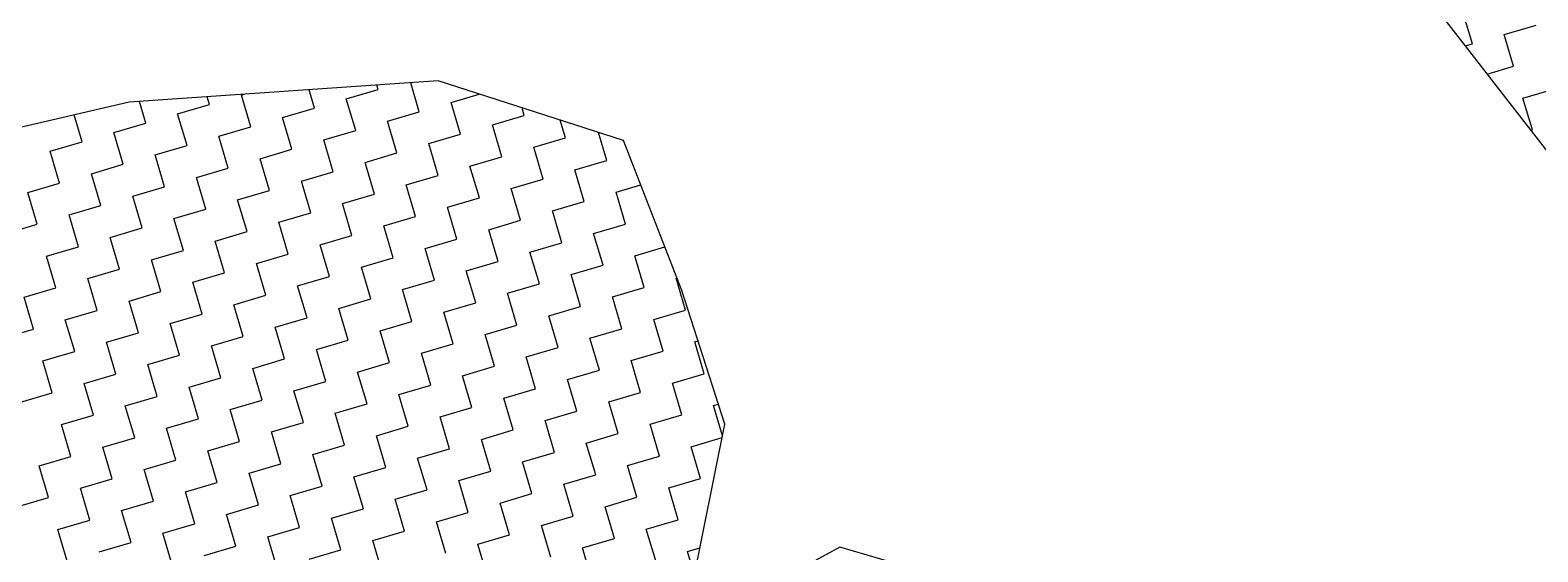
# Model space of a CAD drawing. Header units: metres. Extents: x 283645 to 285797, y 2017393 to 2020400.
# Drawn here: x 284342.3 to 284637.4, y 2017928.9 to 2018031.1 of the extents above; entities that cross this region are included whole.
import ezdxf

# ---------------------------------------------------------------- set-up
doc = ezdxf.new("R2010")
doc.units = ezdxf.units.M
doc.layers.add('POLY_HATCH', color=12, linetype='Continuous')

msp = doc.modelspace()

# ---------------------------------------------------------------- linework, layer by layer
at = {"layer": 'POLY_HATCH'}
for p, q in [((284610.67, 2018044.15), (284640.2, 2018006.08)), ((284422.17, 2018021.12), (284361.67, 2018017)), ((284458.43, 2018009.47), (284422.17, 2018021.12)), ((284361.67, 2018017), (284338.16, 2018011.46)), ((284469.9, 2017980.04), (284458.43, 2018009.47)), ((284478.3, 2017953.89), (284469.9, 2017980.04)), ((284470.07, 2017913.07), (284478.3, 2017953.89)), ((284500.77, 2017929.8), (284470.07, 2017913.07)), ((284522.17, 2017923.54), (284500.77, 2017929.8))]:
    msp.add_line(p, q, dxfattribs=at)
at = {"layer": 'POLY_HATCH', "linetype": 'Continuous'}
for p, q in [((284624.6, 2018028.4), (284622.76, 2018034.63)), ((284630.84, 2018030.24), (284637.07, 2018032.07)), ((284632.67, 2018024), (284630.84, 2018030.24)), ((284623.21, 2018027.99), (284624.6, 2018028.4)), ((284627.49, 2018022.48), (284632.67, 2018024)), ((284418.49, 2018015.09), (284416.82, 2018020.75)), ((284377.42, 2018016.53), (284376.97, 2018018.04)), ((284383.65, 2018018.37), (284384.2, 2018018.53)), ((284385.49, 2018012.13), (284383.65, 2018018.37)), ((284397.95, 2018015.81), (284396.9, 2018019.4)), ((284404.19, 2018017.65), (284410.42, 2018019.48)), ((284406.03, 2018011.41), (284404.19, 2018017.65)), ((284410.42, 2018019.48), (284410.18, 2018020.3)), ((284424.73, 2018016.92), (284430.2, 2018018.54)), ((284634.51, 2018017.77), (284640.74, 2018019.61)), ((284636.35, 2018011.54), (284634.51, 2018017.77)), ((284364.95, 2018012.86), (284363.69, 2018017.13)), ((284371.18, 2018014.69), (284377.42, 2018016.53)), ((284373.02, 2018008.46), (284371.18, 2018014.69)), ((284391.72, 2018013.97), (284397.95, 2018015.81)), ((284412.26, 2018013.25), (284418.49, 2018015.09)), ((284426.56, 2018010.69), (284424.73, 2018016.92)), ((284439.03, 2018014.36), (284438.6, 2018015.84)), ((284352.48, 2018009.18), (284350.92, 2018014.47)), ((284358.71, 2018011.02), (284364.95, 2018012.86)), ((284379.25, 2018010.3), (284385.49, 2018012.13)), ((284393.56, 2018007.74), (284391.72, 2018013.97)), ((284414.1, 2018007.02), (284412.26, 2018013.25)), ((284432.8, 2018012.53), (284439.03, 2018014.36)), ((284434.64, 2018006.29), (284432.8, 2018012.53)), ((284447.1, 2018009.97), (284446.08, 2018013.43)), ((284346.25, 2018007.35), (284352.48, 2018009.18)), ((284360.55, 2018004.79), (284358.71, 2018011.02)), ((284381.09, 2018004.06), (284379.25, 2018010.3)), ((284399.79, 2018009.58), (284406.03, 2018011.41)), ((284401.63, 2018003.34), (284399.79, 2018009.58)), ((284420.33, 2018008.85), (284426.56, 2018010.69)), ((284422.17, 2018002.62), (284420.33, 2018008.85)), ((284440.87, 2018008.13), (284447.1, 2018009.97)), ((284455.17, 2018005.57), (284453.57, 2018011.03)), ((284636.04, 2018011.45), (284636.35, 2018011.54)), ((284348.08, 2018001.11), (284346.25, 2018007.35)), ((284366.79, 2018006.62), (284373.02, 2018008.46)), ((284368.62, 2018000.39), (284366.79, 2018006.62)), ((284387.32, 2018005.9), (284393.56, 2018007.74)), ((284389.16, 2017999.67), (284387.32, 2018005.9)), ((284407.86, 2018005.18), (284414.1, 2018007.02)), ((284428.4, 2018004.46), (284434.64, 2018006.29)), ((284442.71, 2018001.9), (284440.87, 2018008.13)), ((284354.32, 2018002.95), (284360.55, 2018004.79)), ((284356.16, 2017996.72), (284354.32, 2018002.95)), ((284374.86, 2018002.23), (284381.09, 2018004.06)), ((284395.4, 2018001.5), (284401.63, 2018003.34)), ((284409.7, 2017998.94), (284407.86, 2018005.18)), ((284430.24, 2017998.22), (284428.4, 2018004.46)), ((284448.94, 2018003.73), (284455.17, 2018005.57)), ((284450.78, 2017997.5), (284448.94, 2018003.73)), ((284341.85, 2017999.28), (284348.08, 2018001.11)), ((284362.39, 2017998.55), (284368.62, 2018000.39)), ((284376.69, 2017995.99), (284374.86, 2018002.23)), ((284397.23, 2017995.27), (284395.4, 2018001.5)), ((284415.93, 2018000.78), (284422.17, 2018002.62)), ((284417.77, 2017994.55), (284415.93, 2018000.78)), ((284436.47, 2018000.06), (284442.71, 2018001.9)), ((284438.31, 2017993.83), (284436.47, 2018000.06)), ((284457.01, 2017999.34), (284461.82, 2018000.76)), ((284343.69, 2017993.04), (284341.85, 2017999.28)), ((284364.23, 2017992.32), (284362.39, 2017998.55)), ((284382.93, 2017997.83), (284389.16, 2017999.67)), ((284384.76, 2017991.6), (284382.93, 2017997.83)), ((284403.47, 2017997.11), (284409.7, 2017998.94)), ((284405.3, 2017990.87), (284403.47, 2017997.11)), ((284424, 2017996.39), (284430.24, 2017998.22)), ((284444.54, 2017995.66), (284450.78, 2017997.5)), ((284458.85, 2017993.1), (284457.01, 2017999.34)), ((284349.92, 2017994.88), (284356.16, 2017996.72)), ((284351.76, 2017988.64), (284349.92, 2017994.88)), ((284370.46, 2017994.16), (284376.69, 2017995.99)), ((284372.3, 2017987.92), (284370.46, 2017994.16)), ((284391, 2017993.43), (284397.23, 2017995.27)), ((284411.54, 2017992.71), (284417.77, 2017994.55)), ((284425.84, 2017990.15), (284424, 2017996.39)), ((284446.38, 2017989.43), (284444.54, 2017995.66)), ((284337.45, 2017991.2), (284343.69, 2017993.04)), ((284357.99, 2017990.48), (284364.23, 2017992.32)), ((284378.53, 2017989.76), (284384.76, 2017991.6)), ((284392.84, 2017987.2), (284391, 2017993.43)), ((284413.37, 2017986.48), (284411.54, 2017992.71)), ((284432.08, 2017991.99), (284438.31, 2017993.83)), ((284433.91, 2017985.75), (284432.08, 2017991.99)), ((284452.61, 2017991.27), (284458.85, 2017993.1)), ((284454.45, 2017985.03), (284452.61, 2017991.27)), ((284345.52, 2017986.81), (284351.76, 2017988.64)), ((284359.83, 2017984.25), (284357.99, 2017990.48)), ((284380.37, 2017983.53), (284378.53, 2017989.76)), ((284399.07, 2017989.04), (284405.3, 2017990.87)), ((284400.91, 2017982.8), (284399.07, 2017989.04)), ((284419.61, 2017988.31), (284425.84, 2017990.15)), ((284421.45, 2017982.08), (284419.61, 2017988.31)), ((284440.15, 2017987.59), (284446.38, 2017989.43)), ((284460.69, 2017986.87), (284466.56, 2017988.6)), ((284347.36, 2017980.57), (284345.52, 2017986.81)), ((284366.06, 2017986.09), (284372.3, 2017987.92)), ((284367.9, 2017979.85), (284366.06, 2017986.09)), ((284386.6, 2017985.36), (284392.84, 2017987.2)), ((284388.44, 2017979.13), (284386.6, 2017985.36)), ((284407.14, 2017984.64), (284413.37, 2017986.48)), ((284427.68, 2017983.92), (284433.91, 2017985.75)), ((284441.98, 2017981.36), (284440.15, 2017987.59)), ((284462.52, 2017980.64), (284460.69, 2017986.87)), ((284353.6, 2017982.41), (284359.83, 2017984.25)), ((284355.43, 2017976.18), (284353.6, 2017982.41)), ((284374.13, 2017981.69), (284380.37, 2017983.53)), ((284394.67, 2017980.97), (284400.91, 2017982.8)), ((284408.98, 2017978.41), (284407.14, 2017984.64)), ((284429.52, 2017977.68), (284427.68, 2017983.92)), ((284448.22, 2017983.19), (284454.45, 2017985.03)), ((284450.05, 2017976.96), (284448.22, 2017983.19)), ((284468.76, 2017982.47), (284468.93, 2017982.52)), ((284470.59, 2017976.24), (284468.76, 2017982.47)), ((284341.13, 2017978.74), (284347.36, 2017980.57)), ((284361.67, 2017978.01), (284367.9, 2017979.85)), ((284375.97, 2017975.45), (284374.13, 2017981.69)), ((284396.51, 2017974.73), (284394.67, 2017980.97)), ((284415.21, 2017980.24), (284421.45, 2017982.08)), ((284417.05, 2017974.01), (284415.21, 2017980.24)), ((284435.75, 2017979.52), (284441.98, 2017981.36)), ((284437.59, 2017973.29), (284435.75, 2017979.52)), ((284456.29, 2017978.8), (284462.52, 2017980.64)), ((284342.96, 2017972.5), (284341.13, 2017978.74)), ((284363.5, 2017971.78), (284361.67, 2017978.01)), ((284382.21, 2017977.29), (284388.44, 2017979.13)), ((284384.04, 2017971.06), (284382.21, 2017977.29)), ((284402.74, 2017976.57), (284408.98, 2017978.41)), ((284404.58, 2017970.34), (284402.74, 2017976.57)), ((284423.28, 2017975.85), (284429.52, 2017977.68)), ((284443.82, 2017975.12), (284450.05, 2017976.96)), ((284458.13, 2017972.56), (284456.29, 2017978.8)), ((284464.36, 2017974.4), (284470.59, 2017976.24)), ((284349.2, 2017974.34), (284355.43, 2017976.18)), ((284351.04, 2017968.11), (284349.2, 2017974.34)), ((284369.74, 2017973.62), (284375.97, 2017975.45)), ((284371.57, 2017967.38), (284369.74, 2017973.62)), ((284390.28, 2017972.89), (284396.51, 2017974.73)), ((284410.81, 2017972.17), (284417.05, 2017974.01)), ((284425.12, 2017969.61), (284423.28, 2017975.85)), ((284431.35, 2017971.45), (284437.59, 2017973.29)), ((284445.66, 2017968.89), (284443.82, 2017975.12)), ((284466.2, 2017968.17), (284464.36, 2017974.4)), ((284336.73, 2017970.67), (284342.96, 2017972.5)), ((284357.27, 2017969.94), (284363.5, 2017971.78)), ((284377.81, 2017969.22), (284384.04, 2017971.06)), ((284392.11, 2017966.66), (284390.28, 2017972.89)), ((284398.35, 2017968.5), (284404.58, 2017970.34)), ((284412.65, 2017965.94), (284410.81, 2017972.17)), ((284433.19, 2017965.22), (284431.35, 2017971.45)), ((284451.89, 2017970.73), (284458.13, 2017972.56)), ((284453.73, 2017964.49), (284451.89, 2017970.73)), ((284344.8, 2017966.27), (284351.04, 2017968.11)), ((284359.11, 2017963.71), (284357.27, 2017969.94)), ((284365.34, 2017965.55), (284371.57, 2017967.38)), ((284379.65, 2017962.99), (284377.81, 2017969.22)), ((284400.18, 2017962.26), (284398.35, 2017968.5)), ((284418.89, 2017967.78), (284425.12, 2017969.61)), ((284420.72, 2017961.54), (284418.89, 2017967.78)), ((284439.42, 2017967.05), (284445.66, 2017968.89)), ((284459.96, 2017966.33), (284466.2, 2017968.17)), ((284472.43, 2017970), (284473.06, 2017970.19)), ((284474.27, 2017963.77), (284472.43, 2017970)), ((284346.64, 2017960.04), (284344.8, 2017966.27)), ((284367.18, 2017959.31), (284365.34, 2017965.55)), ((284385.88, 2017964.82), (284392.11, 2017966.66)), ((284387.72, 2017958.59), (284385.88, 2017964.82)), ((284406.42, 2017964.1), (284412.65, 2017965.94)), ((284426.96, 2017963.38), (284433.19, 2017965.22)), ((284441.26, 2017960.82), (284439.42, 2017967.05)), ((284447.49, 2017962.66), (284453.73, 2017964.49)), ((284461.8, 2017960.1), (284459.96, 2017966.33)), ((284352.87, 2017961.87), (284359.11, 2017963.71)), ((284354.71, 2017955.64), (284352.87, 2017961.87)), ((284373.41, 2017961.15), (284379.65, 2017962.99)), ((284393.95, 2017960.43), (284400.18, 2017962.26)), ((284408.25, 2017957.87), (284406.42, 2017964.1)), ((284414.49, 2017959.7), (284420.72, 2017961.54)), ((284428.79, 2017957.15), (284426.96, 2017963.38)), ((284449.33, 2017956.42), (284447.49, 2017962.66)), ((284468.03, 2017961.93), (284474.27, 2017963.77)), ((284469.87, 2017955.7), (284468.03, 2017961.93)), ((284340.41, 2017958.2), (284346.64, 2017960.04)), ((284360.94, 2017957.48), (284367.18, 2017959.31)), ((284375.25, 2017954.92), (284373.41, 2017961.15)), ((284381.48, 2017956.75), (284387.72, 2017958.59)), ((284395.79, 2017954.19), (284393.95, 2017960.43)), ((284416.33, 2017953.47), (284414.49, 2017959.7)), ((284435.03, 2017958.98), (284441.26, 2017960.82)), ((284436.86, 2017952.75), (284435.03, 2017958.98)), ((284455.57, 2017958.26), (284461.8, 2017960.1)), ((284348.48, 2017953.8), (284354.71, 2017955.64)), ((284362.78, 2017951.24), (284360.94, 2017957.48)), ((284383.32, 2017950.52), (284381.48, 2017956.75)), ((284402.02, 2017956.03), (284408.25, 2017957.87)), ((284403.86, 2017949.8), (284402.02, 2017956.03)), ((284422.56, 2017955.31), (284428.79, 2017957.15)), ((284443.1, 2017954.59), (284449.33, 2017956.42)), ((284457.4, 2017952.03), (284455.57, 2017958.26)), ((284463.64, 2017953.86), (284469.87, 2017955.7)), ((284476.1, 2017957.54), (284477.04, 2017957.81)), ((284477.84, 2017951.63), (284476.1, 2017957.54)), ((284350.31, 2017947.57), (284348.48, 2017953.8)), ((284369.01, 2017953.08), (284375.25, 2017954.92)), ((284370.85, 2017946.85), (284369.01, 2017953.08)), ((284389.55, 2017952.36), (284395.79, 2017954.19)), ((284410.09, 2017951.63), (284416.33, 2017953.47)), ((284424.4, 2017949.07), (284422.56, 2017955.31)), ((284430.63, 2017950.91), (284436.86, 2017952.75)), ((284444.94, 2017948.35), (284443.1, 2017954.59)), ((284465.47, 2017947.63), (284463.64, 2017953.86)), ((284356.55, 2017949.4), (284362.78, 2017951.24)), ((284377.09, 2017948.68), (284383.32, 2017950.52)), ((284391.39, 2017946.12), (284389.55, 2017952.36)), ((284397.62, 2017947.96), (284403.86, 2017949.8)), ((284411.93, 2017945.4), (284410.09, 2017951.63)), ((284432.47, 2017944.68), (284430.63, 2017950.91)), ((284451.17, 2017950.19), (284457.4, 2017952.03)), ((284453.01, 2017943.95), (284451.17, 2017950.19)), ((284471.71, 2017949.47), (284477.77, 2017951.25)), ((284344.08, 2017945.73), (284350.31, 2017947.57)), ((284358.38, 2017943.17), (284356.55, 2017949.4)), ((284364.62, 2017945.01), (284370.85, 2017946.85)), ((284378.92, 2017942.45), (284377.09, 2017948.68)), ((284399.46, 2017941.73), (284397.62, 2017947.96)), ((284418.16, 2017947.24), (284424.4, 2017949.07)), ((284420, 2017941), (284418.16, 2017947.24)), ((284438.7, 2017946.51), (284444.94, 2017948.35)), ((284459.24, 2017945.79), (284465.47, 2017947.63)), ((284473.54, 2017943.23), (284471.71, 2017949.47)), ((284345.92, 2017939.5), (284344.08, 2017945.73)), ((284366.46, 2017938.77), (284364.62, 2017945.01)), ((284385.16, 2017944.29), (284391.39, 2017946.12)), ((284386.99, 2017938.05), (284385.16, 2017944.29)), ((284405.7, 2017943.56), (284411.93, 2017945.4)), ((284426.23, 2017942.84), (284432.47, 2017944.68)), ((284440.54, 2017940.28), (284438.7, 2017946.51)), ((284446.77, 2017942.12), (284453.01, 2017943.95)), ((284461.08, 2017939.56), (284459.24, 2017945.79)), ((284352.15, 2017941.33), (284358.38, 2017943.17)), ((284353.99, 2017935.1), (284352.15, 2017941.33)), ((284372.69, 2017940.61), (284378.92, 2017942.45)), ((284393.23, 2017939.89), (284399.46, 2017941.73)), ((284407.53, 2017937.33), (284405.7, 2017943.56)), ((284413.77, 2017939.17), (284420, 2017941)), ((284428.07, 2017936.61), (284426.23, 2017942.84)), ((284448.61, 2017935.88), (284446.77, 2017942.12)), ((284467.31, 2017941.4), (284473.54, 2017943.23)), ((284469.15, 2017935.16), (284467.31, 2017941.4)), ((284339.68, 2017937.66), (284345.92, 2017939.5)), ((284360.22, 2017936.94), (284366.46, 2017938.77)), ((284374.53, 2017934.38), (284372.69, 2017940.61)), ((284380.76, 2017936.21), (284386.99, 2017938.05)), ((284395.06, 2017933.65), (284393.23, 2017939.89)), ((284415.6, 2017932.93), (284413.77, 2017939.17)), ((284434.3, 2017938.44), (284440.54, 2017940.28)), ((284436.14, 2017932.21), (284434.3, 2017938.44)), ((284454.84, 2017937.72), (284461.08, 2017939.56)), ((284347.75, 2017933.26), (284353.99, 2017935.1)), ((284362.06, 2017930.7), (284360.22, 2017936.94)), ((284382.6, 2017929.98), (284380.76, 2017936.21)), ((284401.3, 2017935.49), (284407.53, 2017937.33)), ((284403.14, 2017929.26), (284401.3, 2017935.49)), ((284421.84, 2017934.77), (284428.07, 2017936.61)), ((284442.38, 2017934.05), (284448.61, 2017935.88)), ((284456.68, 2017931.49), (284454.84, 2017937.72)), ((284462.91, 2017933.32), (284469.15, 2017935.16)), ((284349.59, 2017927.03), (284347.75, 2017933.26)), ((284368.29, 2017932.54), (284374.53, 2017934.38)), ((284370.13, 2017926.31), (284368.29, 2017932.54)), ((284388.83, 2017931.82), (284395.06, 2017933.65)), ((284409.37, 2017931.1), (284415.6, 2017932.93)), ((284423.67, 2017928.54), (284421.84, 2017934.77)), ((284429.91, 2017930.37), (284436.14, 2017932.21)), ((284444.21, 2017927.81), (284442.38, 2017934.05)), ((284464.75, 2017927.09), (284462.91, 2017933.32)), ((284355.82, 2017928.87), (284362.06, 2017930.7)), ((284376.36, 2017928.14), (284382.6, 2017929.98)), ((284390.67, 2017925.58), (284388.83, 2017931.82)), ((284396.9, 2017927.42), (284403.14, 2017929.26)), ((284411.21, 2017924.86), (284409.37, 2017931.1)), ((284431.75, 2017924.14), (284429.91, 2017930.37)), ((284450.45, 2017929.65), (284456.68, 2017931.49)), ((284452.28, 2017923.42), (284450.45, 2017929.65)), ((284470.99, 2017928.93), (284473.41, 2017929.64)), ((284472.34, 2017924.33), (284470.99, 2017928.93))]:
    msp.add_line(p, q, dxfattribs=at)

doc.saveas('drawing.dxf')
